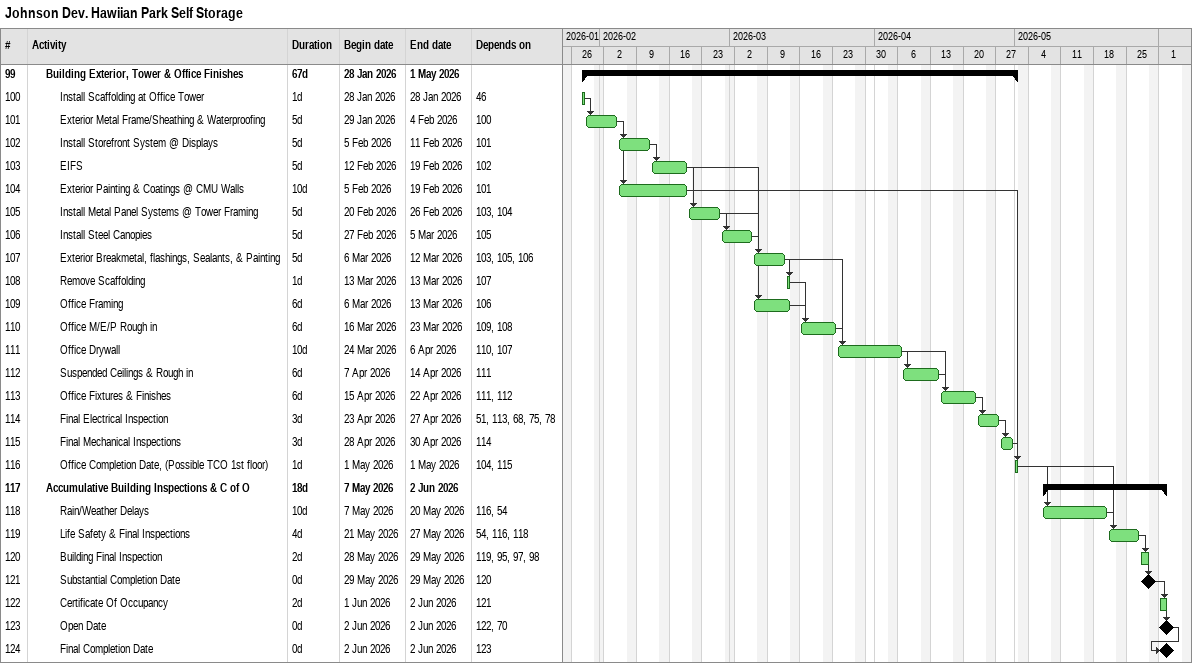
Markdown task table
Johnson Dev. Hawiian Park Self Storage

| ID | Level | Task | Duration | Start | Finish | Predecessors |
|---|---|---|---|---|---|---|
| 99 | 2 | **Building Exterior, Tower & Office Finishes** | 67d | 2026-01-28 | 2026-05-01 |  |
| 100 | 3 | Install Scaffolding at Office Tower | 1d | 2026-01-28 | 2026-01-28 | 46 |
| 101 | 3 | Exterior Metal Frame/Sheathing & Waterproofing | 5d | 2026-01-29 | 2026-02-04 | 100 |
| 102 | 3 | Install Storefront System @ Displays | 5d | 2026-02-05 | 2026-02-11 | 101 |
| 103 | 3 | EIFS | 5d | 2026-02-12 | 2026-02-19 | 102 |
| 104 | 3 | Exterior Painting & Coatings @ CMU Walls | 10d | 2026-02-05 | 2026-02-19 | 101 |
| 105 | 3 | Install Metal Panel Systems @ Tower Framing | 5d | 2026-02-20 | 2026-02-26 | 103, 104 |
| 106 | 3 | Install Steel Canopies | 5d | 2026-02-27 | 2026-03-05 | 105 |
| 107 | 3 | Exterior Breakmetal, flashings, Sealants, & Painting | 5d | 2026-03-06 | 2026-03-12 | 103, 105, 106 |
| 108 | 3 | Remove Scaffolding | 1d | 2026-03-13 | 2026-03-13 | 107 |
| 109 | 3 | Office Framing | 6d | 2026-03-06 | 2026-03-13 | 106 |
| 110 | 3 | Office M/E/P Rough in | 6d | 2026-03-16 | 2026-03-23 | 109, 108 |
| 111 | 3 | Office Drywall | 10d | 2026-03-24 | 2026-04-06 | 110, 107 |
| 112 | 3 | Suspended Ceilings & Rough in | 6d | 2026-04-07 | 2026-04-14 | 111 |
| 113 | 3 | Office Fixtures & Finishes | 6d | 2026-04-15 | 2026-04-22 | 111, 112 |
| 114 | 3 | Final Electrical Inspection | 3d | 2026-04-23 | 2026-04-27 | 51, 113, 68, 75, 78 |
| 115 | 3 | Final Mechanical Inspections | 3d | 2026-04-28 | 2026-04-30 | 114 |
| 116 | 3 | Office Completion Date, (Possible TCO 1st floor) | 1d | 2026-05-01 | 2026-05-01 | 104, 115 |
| 117 | 2 | **Accumulative Building Inspections & C of O** | 18d | 2026-05-07 | 2026-06-02 |  |
| 118 | 3 | Rain/Weather Delays | 10d | 2026-05-07 | 2026-05-20 | 116, 54 |
| 119 | 3 | Life Safety & Final Inspections | 4d | 2026-05-21 | 2026-05-27 | 54, 116, 118 |
| 120 | 3 | Building Final Inspection | 2d | 2026-05-28 | 2026-05-29 | 119, 95, 97, 98 |
| 121 | 3 | Substantial Completion Date | 0d | 2026-05-29 | 2026-05-29 | 120 |
| 122 | 3 | Certificate Of Occupancy | 2d | 2026-06-01 | 2026-06-02 | 121 |
| 123 | 3 | Open Date | 0d | 2026-06-02 | 2026-06-02 | 122, 70 |
| 124 | 3 | Final Completion Date | 0d | 2026-06-02 | 2026-06-02 | 123 |
